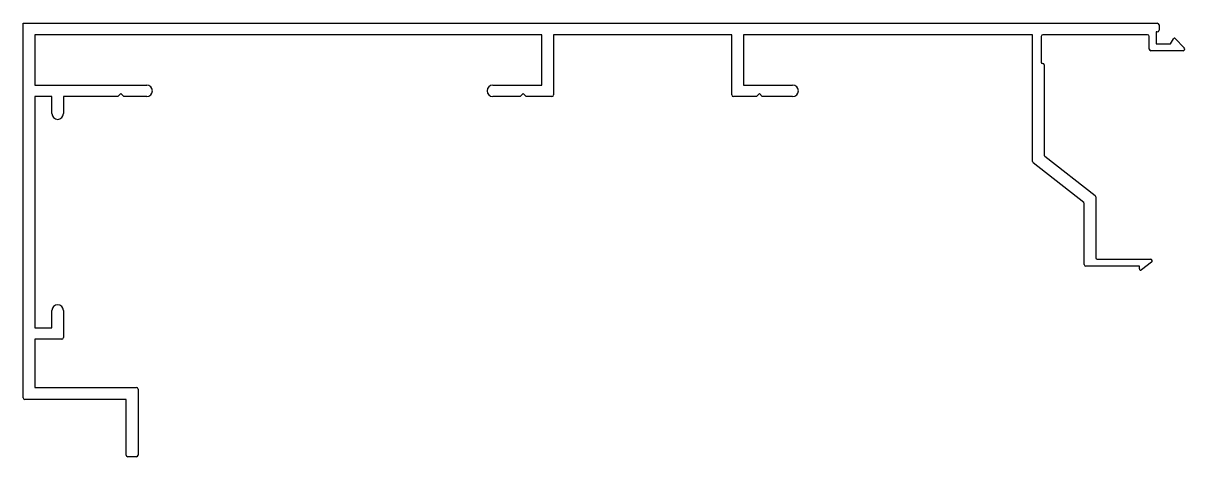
# Model space of a CAD drawing. Extents: x 931 to 1133, y 2054 to 2129.
import ezdxf

# ---------------------------------------------------------------- set-up
doc = ezdxf.new("R2010")
doc.units = 0
doc.layers.get('0').update_dxf_attribs({"linetype": 'CONTINUOUS'})

msp = doc.modelspace()

# ---------------------------------------------------------------- linework, layer by layer
for p, q in [((931.22, 2063.98), (931.22, 2129.15)), ((931.22, 2129.15), (1128.6, 2129.15)), ((1128.9, 2128.85), (1128.9, 2127.95)), ((1021.51, 2127.15), (933.22, 2127.15)), ((933.22, 2127.15), (933.22, 2118.4)), ((1021.51, 2118.4), (1021.51, 2127.15)), ((1054.55, 2127.15), (1023.52, 2127.15)), ((1023.52, 2127.15), (1023.52, 2116.7)), ((1054.55, 2116.7), (1054.55, 2127.15)), ((1106.9, 2127.15), (1056.56, 2127.15)), ((1056.56, 2127.15), (1056.56, 2118.4)), ((1106.9, 2105.09), (1106.9, 2127.15)), ((1108.4, 2126.85), (1108.4, 2122.4)), ((1126.9, 2127.15), (1108.7, 2127.15)), ((1127.2, 2124.65), (1127.2, 2126.85)), ((1128.6, 2127.65), (1128.4, 2127.65)), ((1128.4, 2127.65), (1128.4, 2125.55)), ((1128.4, 2125.55), (1130.9, 2125.55)), ((1130.9, 2125.55), (1131.42, 2126.45)), ((1131.74, 2126.49), (1133.3, 2124.86)), ((1133.08, 2124.35), (1127.5, 2124.35)), ((1108.9, 2121.9), (1108.9, 2106.28)), ((933.22, 2118.4), (952.71, 2118.4)), ((948.21, 2116.9), (947.71, 2116.4)), ((948.71, 2116.4), (948.21, 2116.9)), ((1012.94, 2118.4), (1021.51, 2118.4)), ((1018.23, 2116.9), (1017.73, 2116.4)), ((1018.73, 2116.4), (1018.23, 2116.9)), ((1056.56, 2118.4), (1065.13, 2118.4)), ((1059.34, 2116.9), (1058.84, 2116.4)), ((1059.84, 2116.4), (1059.34, 2116.9)), ((936.22, 2116.43), (933.22, 2116.43)), ((933.22, 2116.43), (933.22, 2076.18)), ((936.22, 2113.43), (936.22, 2116.43)), ((947.71, 2116.4), (938.22, 2116.4)), ((938.22, 2116.4), (938.22, 2113.43)), ((952.71, 2116.4), (948.71, 2116.4)), ((1017.73, 2116.4), (1012.94, 2116.4)), ((1023.22, 2116.4), (1018.73, 2116.4)), ((1058.84, 2116.4), (1054.85, 2116.4)), ((1065.13, 2116.4), (1059.84, 2116.4)), ((1115.79, 2097.94), (1107.02, 2104.86)), ((1109.02, 2106.05), (1117.79, 2099.17)), ((1117.9, 2098.93), (1117.9, 2088.35)), ((1115.9, 2087.15), (1115.9, 2097.7)), ((1125.5, 2086.9), (1116.15, 2086.9)), ((1118.15, 2088.1), (1127.4, 2088.1)), ((1125.5, 2086.4), (1125.5, 2086.9)), ((1127.58, 2087.56), (1125.83, 2086.24)), ((936.22, 2076.18), (936.22, 2079.18)), ((938.22, 2079.18), (938.22, 2074.48)), ((933.22, 2076.18), (936.22, 2076.18)), ((937.92, 2074.18), (933.22, 2074.18)), ((933.22, 2074.18), (933.22, 2065.79)), ((933.22, 2065.79), (950.92, 2065.79)), ((951.22, 2065.49), (951.22, 2054.03)), ((949.11, 2063.68), (931.52, 2063.68)), ((949.11, 2054.03), (949.11, 2063.68)), ((950.92, 2053.73), (949.41, 2053.73))]:
    msp.add_line(p, q)
for centre, radius, start, end in [((1128.6, 2128.85), 0.3, 360, 90), ((1108.7, 2126.85), 0.3, 90, 180), ((1126.9, 2126.85), 0.3, 360, 90), ((1128.6, 2127.95), 0.3, 270, 0), ((1131.59, 2126.35), 0.2, 43.7397, 151.6151), ((1133.08, 2124.65), 0.3, 270, 43.7397), ((1127.5, 2124.65), 0.3, 180, 270), ((1108.65, 2122.4), 0.25, 180, 270), ((1108.65, 2121.9), 0.25, 0, 90), ((952.71, 2117.4), 1, 270, 90), ((1012.94, 2117.4), 1, 90, 270), ((1023.22, 2116.7), 0.3, 270, 0), ((1054.85, 2116.7), 0.3, 180, 270), ((1065.13, 2117.4), 1, 270, 90), ((937.22, 2113.43), 1, 180, 0), ((1107.2, 2105.09), 0.3, 180, 231.737), ((1109.2, 2106.28), 0.3, 180, 231.8992), ((1117.6, 2098.93), 0.3, 360, 51.8992), ((1115.6, 2097.7), 0.3, 360, 51.737), ((1118.15, 2088.35), 0.25, 180, 270), ((1116.15, 2087.15), 0.25, 180, 270), ((1125.7, 2086.4), 0.2, 180, 308.2319), ((1127.4, 2087.8), 0.3, 306.9209, 90), ((937.22, 2079.18), 1, 0, 180), ((937.92, 2074.48), 0.3, 270, 0), ((950.92, 2065.49), 0.3, 360, 90), ((931.52, 2063.98), 0.3, 180, 270), ((949.41, 2054.03), 0.3, 180, 270), ((950.92, 2054.03), 0.3, 270, 0)]:
    msp.add_arc(centre, radius, start, end)

doc.saveas('drawing.dxf')
